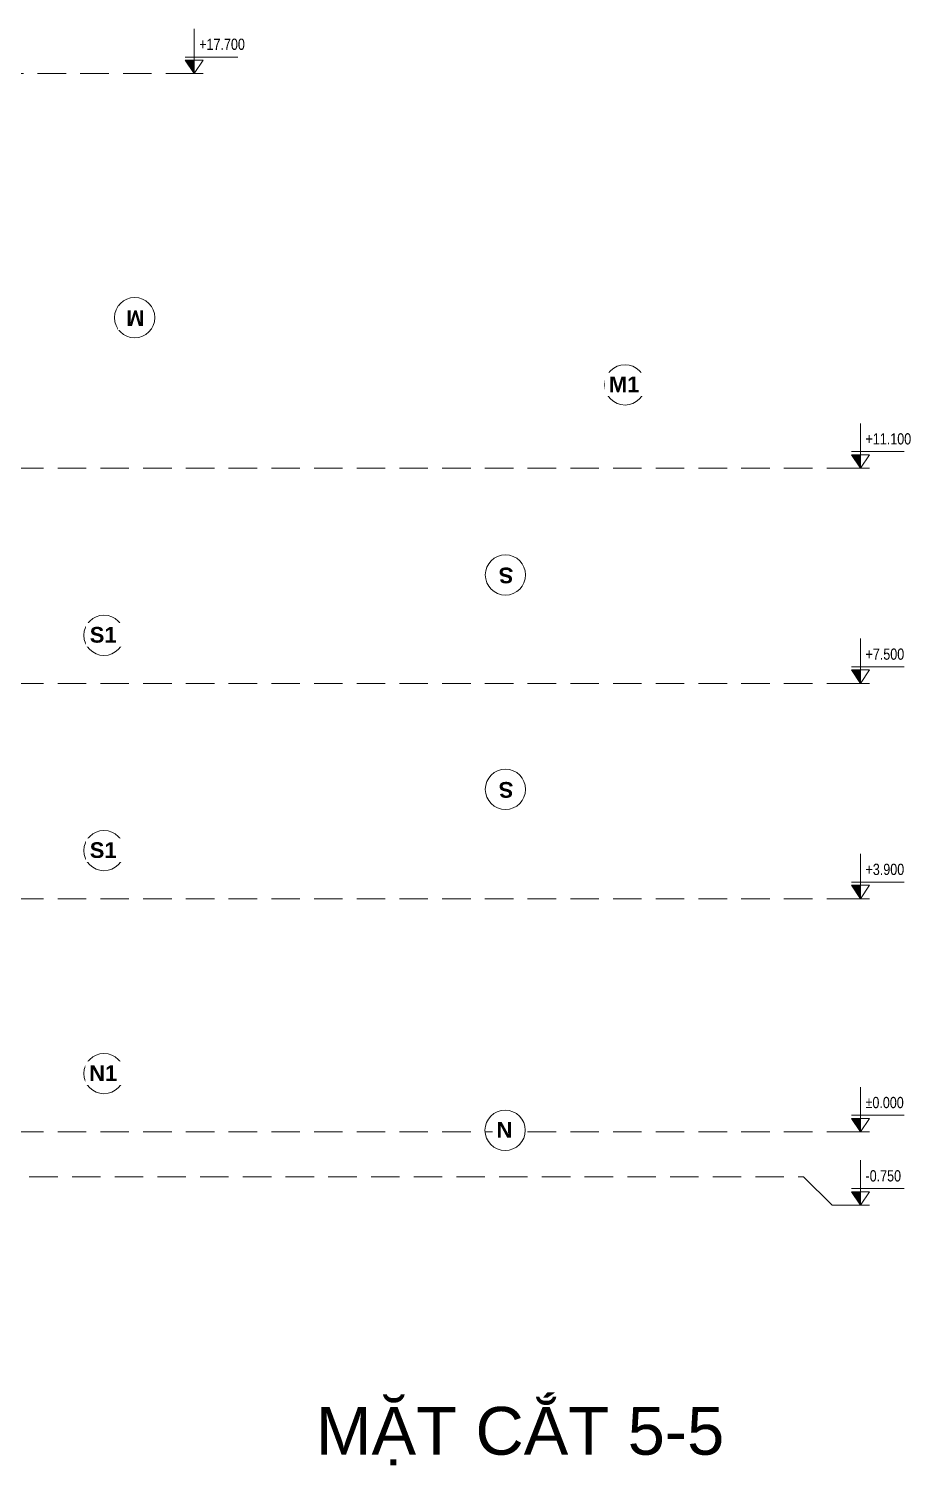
# Model space of a CAD drawing. Header units: millimetres. Extents: x -20510 to 108935, y -243239 to 20306.
# Drawn here: x 65783 to 80743, y -133577 to -109550 of the extents above; entities that cross this region are included whole.
import ezdxf
from ezdxf.enums import TextEntityAlignment as Align

# ---------------------------------------------------------------- set-up
doc = ezdxf.new("R2010")
doc.units = ezdxf.units.MM
doc.linetypes.add('Hidden', pattern=[714.375, 476.25, -238.125])
doc.layers.add('A-ANNO-NOTE', color=2, linetype='Continuous', lineweight=9)
doc.layers.add('A-FLOR-LEVL', color=8, linetype='Continuous', lineweight=9)
doc.styles.add('Arial', font='arial.ttf', dxfattribs={"width": 0.8, "height": 250})
doc.styles.add('Arial_B', font='arialbd.ttf', dxfattribs={"height": 262.5})
doc.styles.add('UNICODE_TITLE', font='arial.ttf')

# ---------------------------------------------------------------- blocks, each defined once
blk = doc.blocks.new('Level - _-000-1742762-MẶT CẮT 5-5')
at = {"layer": 'A-FLOR-LEVL'}
blk.add_hatch(color=256, dxfattribs=at).paths.add_polyline_path([(-2303, 225), (-2303, 0), (-2153, 225)])
for p, q in [((-2303, 0), (-2303, 750)), ((-2153, 277), (-3032, 277)), ((-2303, 0), (-2453, 225)), ((-2153, 225), (-2453, 225)), ((-2153, 0), (-2453, 0)), ((-2303, 0), (-2153, 225)), ((-2303, 225), (-2153, 225)), ((-2153, 225), (-2303, 0)), ((-2303, 0), (-2303, 225))]:
    blk.add_line(p, q, dxfattribs=at)
blk = doc.blocks.new('Level - 000_-1742766-MẶT CẮT 5-5')
at = {"layer": 'A-FLOR-LEVL'}
blk.add_hatch(color=256, dxfattribs=at).paths.add_polyline_path([(-2303, 4125), (-2303, 3900), (-2153, 4125)])
for p, q in [((-2303, 3900), (-2303, 4650)), ((-2153, 4177), (-3032, 4177)), ((-2303, 3900), (-2453, 4125)), ((-2153, 4125), (-2453, 4125)), ((-2303, 3900), (-2153, 4125)), ((-2303, 4125), (-2153, 4125)), ((-2153, 4125), (-2303, 3900)), ((-2303, 3900), (-2303, 4125)), ((-2153, 3900), (-2453, 3900))]:
    blk.add_line(p, q, dxfattribs=at)
blk = doc.blocks.new('GHI CHU VL_FULL - M-1415100-MẶT CẮT 5-5')
at = {"layer": 'A-ANNO-NOTE'}
blk.add_circle((2555, 13618), 337, dxfattribs=at)

msp = doc.modelspace()

# ---------------------------------------------------------------- linework, layer by layer
at = {"layer": 'A-FLOR-LEVL', "linetype": 'Hidden'}
for p, q in [((68551.1, -110300), (61570.1, -110300)), ((62697, -116900), (79693.6, -116900)), ((62697, -120500), (79693.6, -120500)), ((62697, -124100), (79693.6, -124100)), ((62697, -128000), (79693.6, -128000)), ((63649.5, -128750), (78741.1, -128750))]:
    msp.add_line(p, q, dxfattribs=at)
at = {"layer": 'A-FLOR-LEVL'}
for p, q in [((78741.1, -128750), (79217.4, -129226.2)), ((79217.4, -129226.2), (79693.6, -129226.2))]:
    msp.add_line(p, q, dxfattribs=at)

# ---------------------------------------------------------------- block references
at = {"layer": 'A-ANNO-NOTE'}
for p in [(65000, -128000), (71200, -132303.5), (71200, -135889.9)]:
    msp.add_blockref('GHI CHU VL_FULL - M-1415100-MẶT CẮT 5-5', p, dxfattribs=at)
at = {"layer": 'A-ANNO-NOTE', "rotation": 180}
for p in [(78310.1, -101888.6), (69596.8, -106076.9), (69596.8, -109677.8), (69596.8, -113407.5), (76304.9, -114356)]:
    msp.add_blockref('GHI CHU VL_FULL - M-1415100-MẶT CẮT 5-5', p, dxfattribs=at)
at = {"layer": 'A-FLOR-LEVL', "extrusion": (0, 0, -1)}
for name, p in [('Level - 000_-1742766-MẶT CẮT 5-5', (-66248.1, -114200)), ('Level - 000_-1742766-MẶT CẮT 5-5', (-77390.6, -120800)), ('Level - 000_-1742766-MẶT CẮT 5-5', (-77390.6, -124400)), ('Level - 000_-1742766-MẶT CẮT 5-5', (-77390.6, -128000)), ('Level - _-000-1742762-MẶT CẮT 5-5', (-77390.6, -128000)), ('Level - 000_-1742766-MẶT CẮT 5-5', (-77390.6, -133126.2))]:
    msp.add_blockref(name, p, dxfattribs=at)

# ---------------------------------------------------------------- texts
at = {"style": 'UNICODE_TITLE'}
msp.add_text('MẶT CẮT 5-5', height=800, dxfattribs=at).set_placement((74000, -133000), align=Align.MIDDLE_CENTER)

# ---------------------------------------------------------------- next in the draw order: texts
at = {"layer": 'A-ANNO-NOTE', "char_height": 262.5, "attachment_point": 1, "rotation": 180, "style": 'Arial_B', "bg_fill": 3, "box_fill_scale": 1.25, "bg_fill_color": 9, "bg_fill_true_color": 13158600, "bg_fill_transparency": 0}
for s, insert, width in [('\\fArial|b1|i0|c0|p34|;M', (67721, -114521.5), 378.797), ('\\fArial|b1|i0|c0|p34|;S', (73888.3, -118825), 300.633), ('\\fArial|b1|i0|c0|p34|;S', (73888.3, -122411.4), 300.633)]:
    msp.add_mtext(s, dxfattribs=dict(at, insert=insert, width=width))
at = {"layer": 'A-ANNO-NOTE', "char_height": 262.5, "attachment_point": 1, "style": 'Arial_B', "bg_fill": 3, "box_fill_scale": 1.25, "bg_fill_color": 9, "bg_fill_true_color": 13158600, "bg_fill_transparency": 0}
for s, insert, width in [('M1', (75485.3, -115367), 631.329), ('S1', (66804.2, -119555.4), 553.164), ('S1', (66804.2, -123156.2), 553.164), ('N1', (66794.1, -126885.9), 577.215), ('\\fArial|b1|i0|c0|p34|;N', (73606.4, -127834.4), 324.683)]:
    msp.add_mtext(s, dxfattribs=dict(at, insert=insert, width=width))
at = {"layer": 'A-FLOR-LEVL', "char_height": 187.5, "attachment_point": 1, "style": 'Arial', "bg_fill": 3, "box_fill_scale": 1.25, "bg_fill_color": 9, "bg_fill_true_color": 13158600, "bg_fill_transparency": 0}
for s, insert, width in [('+17.700', (68634.5, -109716), 918.734), ('+11.100', (79777.1, -116316), 918.734), ('+7.500', (79777.1, -119916), 779.24), ('+3.900', (79777.1, -123516), 779.24), ('±0.000', (79777.1, -127416), 769.62), ('-0.750', (79777.1, -128642.2), 716.709)]:
    msp.add_mtext(s, dxfattribs=dict(at, insert=insert, width=width))

# ---------------------------------------------------------------- next in the draw order: texts
for s, insert, width in [('+17.700', (68634.5, -109716), 918.734), ('+11.100', (79777.1, -116316), 918.734), ('+7.500', (79777.1, -119916), 779.24), ('+3.900', (79777.1, -123516), 779.24), ('-0.750', (79777.1, -128642.2), 716.709)]:
    msp.add_mtext(s, dxfattribs=dict(at, insert=insert, width=width))

doc.saveas('drawing.dxf')
